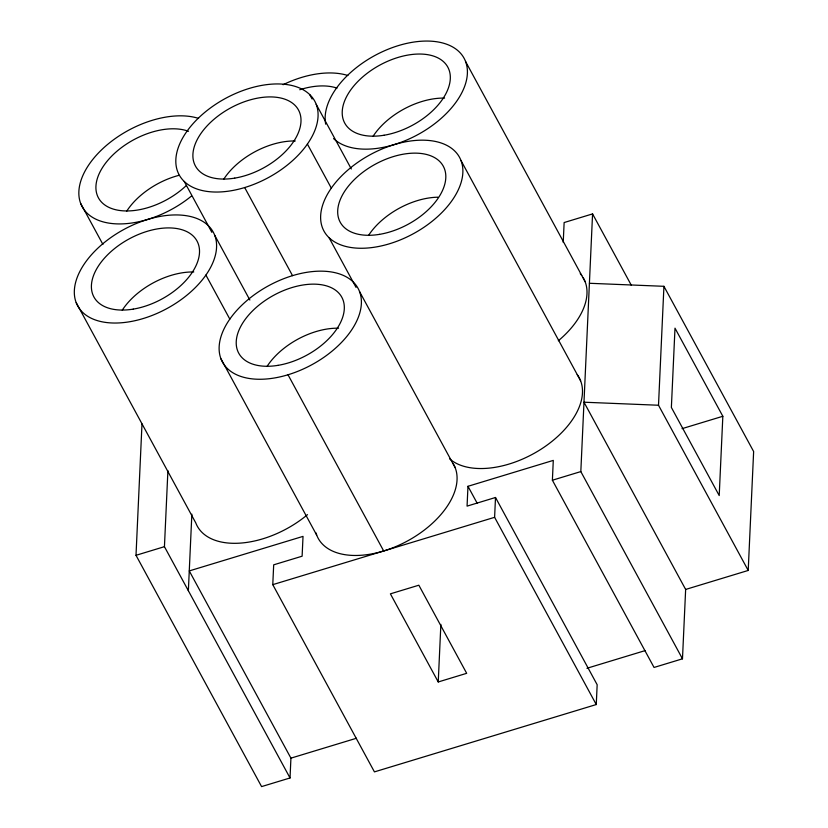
<?xml version="1.0" encoding="UTF-8"?>
<svg xmlns="http://www.w3.org/2000/svg" width="828" height="828" viewBox="0 0 828 828"><rect width="100%" height="100%" fill="white"/><g stroke="black" fill="none" stroke-linecap="round" stroke-linejoin="round"><path stroke-width="1.24" d="M685.646 589.443L748.212 570.451L658.508 405.244L583.988 402.211L685.646 589.443L682.479 658.819L654.048 667.451L552.39 480.219L553.29 460.399L467.975 486.305L467.064 506.125L495.506 497.493L597.164 684.725L596.264 704.545L374.432 771.882L272.774 584.651L273.685 564.831L302.116 556.199L303.027 536.378L189.27 570.916L290.928 758.148L290.028 777.968L261.586 786.6L136.009 555.309L141.992 423.895M290.028 777.968L164.441 546.677L167.908 470.666M188.36 590.737L191.858 514.147M438.24 681.961L390.402 593.842L418.844 585.21L466.681 673.319L438.24 681.961L440.869 624.405M596.264 704.545L494.606 517.314L495.506 497.493M563.226 242.366L564.137 222.546L592.569 213.903L631.391 285.401M682.479 658.819L580.821 471.587L592.569 213.903M658.508 405.244L663.932 286.312L589.412 283.279M722.834 416.277L719.211 495.558L671.373 407.448L674.996 328.167L722.834 416.277L682.024 428.666M748.212 570.451L753.635 451.519L663.932 286.312M136.009 555.309L164.441 546.677M552.39 480.219L580.821 471.587M272.774 584.651L494.606 517.314M290.928 758.148L356.464 738.245M586.938 668.279L645.053 650.632M465.533 61.438L585.127 281.706M461.01 160.539A77.159 45.022 -28.5 0 1 371.172 247.665A77.159 45.022 -28.5 0 1 343.082 174.439A77.159 45.022 -28.5 0 1 461.01 160.539L580.614 380.818M316.213 104.318A77.159 45.022 -28.5 0 1 226.365 191.444A77.159 45.022 -28.5 0 1 198.275 118.218A77.159 45.022 -28.5 0 1 316.213 104.318L351.32 168.984M309.651 94.527L312.104 99.039M307.395 144.072L331.314 188.132M467.975 486.305L477.218 503.32M359.528 291.539A77.159 45.022 -28.5 0 1 269.69 378.665A77.159 45.022 -28.5 0 1 241.59 305.428A77.159 45.022 -28.5 0 1 359.528 291.539L455.214 467.758M329.047 237.688L356.061 287.419M244.684 187.542L292.532 275.652M214.721 235.307A77.159 45.022 -28.5 0 1 124.883 322.434A77.159 45.022 -28.5 0 1 96.783 249.207A77.159 45.022 -28.5 0 1 214.721 235.307L249.859 300.026M184.251 181.456L211.864 232.326M288.009 374.763L383.695 550.982M205.903 275.072L229.822 319.122M221.014 358.886L316.689 535.105M80.72 203.553L102.92 244.426M76.207 302.655L195.801 522.934A77.159 45.022 -28.5 0 0 307.498 514.654M453.133 463.525A77.159 45.022 -28.5 0 1 403.981 542.806A77.159 45.022 -28.5 0 1 315.944 532.859M577.22 374.608A77.159 45.022 -28.5 0 1 542.454 448.3A77.159 45.022 -28.5 0 1 449.542 458.774M583.057 277.473A77.159 45.022 -28.5 0 1 558.31 340.774M580.242 273.644A77.159 45.022 -28.5 0 1 581.742 275.507M283.083 84.715A77.159 45.022 -28.5 0 1 347.895 75.514M299.746 89.734A58.643 34.217 -28.5 0 1 337.006 88.12M191.475 196.05A77.159 45.022 -28.5 0 1 95.034 218.778A77.159 45.022 -28.5 0 1 101.316 150.085A77.159 45.022 -28.5 0 1 198.575 118.394M186.176 185.669A58.643 34.217 -28.5 0 1 110.352 208.025A58.643 34.217 -28.5 0 1 112.629 155.188A58.643 34.217 -28.5 0 1 188.525 131.3M325.694 124.179A77.159 45.022 -28.5 0 1 415.656 41.804A77.159 45.022 -28.5 0 1 451.695 107.692A77.159 45.022 -28.5 0 1 333.57 138.576M373.055 136.32A58.643 34.217 -28.5 0 1 444.584 98.097M368.543 235.431A58.643 34.217 -28.5 0 1 437.94 197.199M223.736 179.21A58.643 34.217 -28.5 0 1 295.265 140.977M126.715 211.161A58.643 34.217 -28.5 0 1 179.055 175.308M122.244 310.2A58.643 34.217 -28.5 0 1 193.773 271.977M267.051 366.421A58.643 34.217 -28.5 0 1 338.58 328.199M278.042 365.345A58.643 34.217 -28.5 0 0 341.985 297.573A58.643 34.217 -28.5 0 0 250.78 312.715A58.643 34.217 -28.5 0 0 278.042 365.345M133.236 309.123A58.643 34.217 -28.5 0 0 197.178 241.341A58.643 34.217 -28.5 0 0 105.974 256.483A58.643 34.217 -28.5 0 0 133.236 309.123M384.047 135.243A58.643 34.217 -28.5 0 0 447.989 67.472A58.643 34.217 -28.5 0 0 356.775 82.614A58.643 34.217 -28.5 0 0 384.047 135.243M379.524 234.355A58.643 34.217 -28.5 0 0 443.477 166.573A58.643 34.217 -28.5 0 0 352.262 181.715A58.643 34.217 -28.5 0 0 379.524 234.355M234.728 178.123A58.643 34.217 -28.5 0 0 298.67 110.352A58.643 34.217 -28.5 0 0 207.455 125.494A58.643 34.217 -28.5 0 0 234.728 178.123"/></g></svg>
